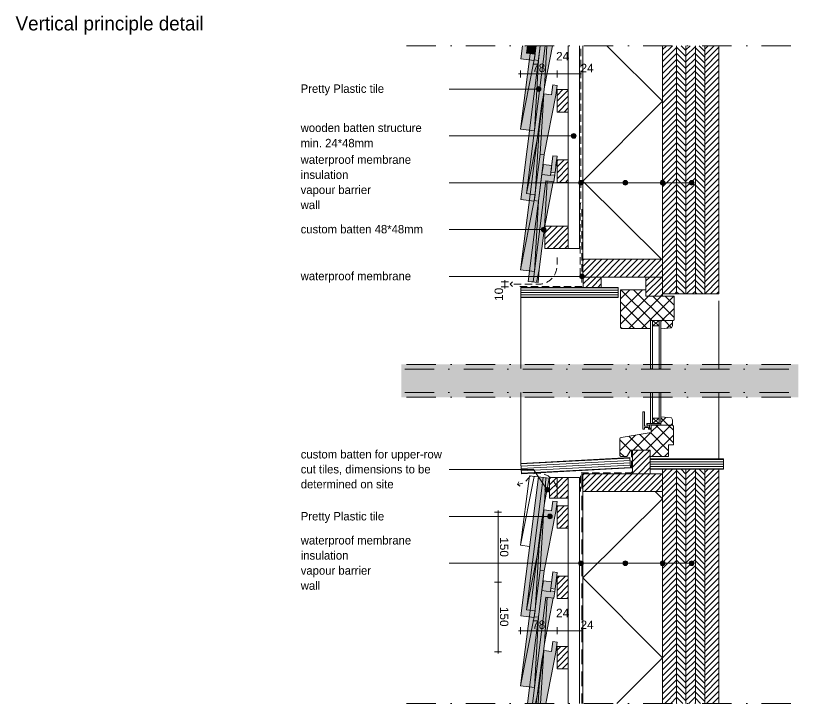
# Paper-space layout 'd-02 principle detail' of a CAD drawing. Header units: millimetres. Extents: x 14 to 195, y 11 to 272.
# Drawn here: x 18.1 to 185, y 125 to 271.8 of the extents above; entities that cross this region are included whole.
import ezdxf
from ezdxf.xclip import XClip

# ---------------------------------------------------------------- set-up
doc = ezdxf.new("R2010")
doc.units = ezdxf.units.MM
doc.header["$MEASUREMENT"] = 0
doc.header["$XCLIPFRAME"] = 0
for name, pattern in [('B0302', [12.51, 6.26, -3.125, 0, -3.125]), ('B0701', [2.3412, 1.56, -0.7812]), ('B0703', [4.687, 3.125, -1.562])]:
    doc.linetypes.add(name, pattern=pattern)
for name, color, linetype in [('#01', 7, 'Continuous'), ('00 tegels', 7, 'Continuous'), ('Dim - 1_50_100', 7, 'Continuous'), ('Info - 1_50_100', 7, 'Continuous'), ('Info - 1_5_10', 7, 'Continuous'), ('Info - Nederlands', 7, 'Continuous')]:
    doc.layers.add(name, color=color, linetype=linetype)
doc.styles.add('GENERATED_STYLE_3', font='Helvetica.ttc')
doc.styles.add('GENERATED_STYLE_4', font='')
doc.styles.get('GENERATED_STYLE_4').set_extended_font_data('Work Sans')
pattern_1 = [(45, (-574.6714, 88.7535), (-0.6363961, 0.6363961), [])]
pattern_2 = [(45, (-574.6714, 88.7535), (-1.343503, 1.343503), []), (135, (-574.6714, 88.7535), (1.343503, 1.343503), [])]
pattern_3 = [(315, (-574.6714, 88.7535), (0.6363961, 0.6363961), [])]

# ---------------------------------------------------------------- blocks, each defined once
blk = doc.blocks.new('Drawing_2_1', base_point=(-574.67, 88.75))
at = {"layer": '#01', "linetype": 'Continuous', "lineweight": 0, "true_color": 0x000000}
for points in [[(129.13, 256.13), (129.17, 255.94), (129.28, 255.78), (129.44, 255.67), (129.63, 255.63), (129.82, 255.67), (129.98, 255.78), (130.09, 255.94), (130.13, 256.13), (130.09, 256.32), (129.98, 256.48), (129.82, 256.59), (129.63, 256.63), (129.44, 256.59), (129.28, 256.48), (129.17, 256.32)], [(136.63, 246.13), (136.67, 245.94), (136.78, 245.78), (136.94, 245.67), (137.13, 245.63), (137.32, 245.67), (137.49, 245.78), (137.6, 245.94), (137.63, 246.13), (137.6, 246.32), (137.49, 246.48), (137.32, 246.59), (137.13, 246.63), (136.94, 246.59), (136.78, 246.48), (136.67, 246.32)], [(138.15, 236.13), (138.19, 235.94), (138.3, 235.78), (138.46, 235.67), (138.65, 235.63), (138.84, 235.67), (139, 235.78), (139.11, 235.94), (139.15, 236.13), (139.11, 236.32), (139, 236.48), (138.84, 236.59), (138.65, 236.63), (138.46, 236.59), (138.3, 236.48), (138.19, 236.32)], [(147.62, 236.13), (147.66, 235.94), (147.77, 235.78), (147.93, 235.67), (148.12, 235.63), (148.31, 235.67), (148.47, 235.78), (148.58, 235.94), (148.62, 236.13), (148.58, 236.32), (148.47, 236.48), (148.31, 236.59), (148.12, 236.63), (147.93, 236.59), (147.77, 236.48), (147.66, 236.32)], [(155.56, 236.13), (155.6, 235.94), (155.71, 235.78), (155.87, 235.67), (156.06, 235.63), (156.26, 235.67), (156.42, 235.78), (156.53, 235.94), (156.56, 236.13), (156.53, 236.32), (156.42, 236.48), (156.26, 236.59), (156.06, 236.63), (155.87, 236.59), (155.71, 236.48), (155.6, 236.32)], [(161.78, 236.13), (161.82, 235.94), (161.93, 235.78), (162.09, 235.67), (162.28, 235.63), (162.48, 235.67), (162.64, 235.78), (162.75, 235.94), (162.78, 236.13), (162.75, 236.32), (162.64, 236.48), (162.48, 236.59), (162.28, 236.63), (162.09, 236.59), (161.93, 236.48), (161.82, 236.32)], [(130.22, 226.13), (130.26, 225.94), (130.37, 225.78), (130.53, 225.67), (130.72, 225.63), (130.91, 225.67), (131.08, 225.78), (131.18, 225.94), (131.22, 226.13), (131.18, 226.32), (131.08, 226.48), (130.91, 226.59), (130.72, 226.63), (130.53, 226.59), (130.37, 226.48), (130.26, 226.32)], [(138.36, 216.13), (138.4, 215.94), (138.51, 215.78), (138.67, 215.67), (138.86, 215.63), (139.06, 215.67), (139.22, 215.78), (139.33, 215.94), (139.36, 216.13), (139.33, 216.32), (139.22, 216.48), (139.06, 216.59), (138.86, 216.63), (138.67, 216.59), (138.51, 216.48), (138.4, 216.32)], [(130.98, 170.65), (131.02, 170.45), (131.13, 170.29), (131.29, 170.18), (131.48, 170.15), (131.67, 170.18), (131.83, 170.29), (131.94, 170.45), (131.98, 170.65), (131.94, 170.84), (131.83, 171), (131.67, 171.11), (131.48, 171.15), (131.29, 171.11), (131.13, 171), (131.02, 170.84)], [(131.52, 164.94), (131.56, 164.74), (131.67, 164.58), (131.83, 164.47), (132.02, 164.44), (132.22, 164.47), (132.38, 164.58), (132.49, 164.74), (132.52, 164.94), (132.49, 165.13), (132.38, 165.29), (132.22, 165.4), (132.02, 165.44), (131.83, 165.4), (131.67, 165.29), (131.56, 165.13)], [(138.15, 154.94), (138.19, 154.74), (138.3, 154.58), (138.46, 154.47), (138.65, 154.44), (138.84, 154.47), (139, 154.58), (139.11, 154.74), (139.15, 154.94), (139.11, 155.13), (139, 155.29), (138.84, 155.4), (138.65, 155.44), (138.46, 155.4), (138.3, 155.29), (138.19, 155.13)], [(147.62, 154.94), (147.66, 154.74), (147.77, 154.58), (147.93, 154.47), (148.12, 154.44), (148.31, 154.47), (148.47, 154.58), (148.58, 154.74), (148.62, 154.94), (148.58, 155.13), (148.47, 155.29), (148.31, 155.4), (148.12, 155.44), (147.93, 155.4), (147.77, 155.29), (147.66, 155.13)], [(155.56, 154.94), (155.6, 154.74), (155.71, 154.58), (155.87, 154.47), (156.06, 154.44), (156.26, 154.47), (156.42, 154.58), (156.53, 154.74), (156.56, 154.94), (156.53, 155.13), (156.42, 155.29), (156.26, 155.4), (156.06, 155.44), (155.87, 155.4), (155.71, 155.29), (155.6, 155.13)], [(161.78, 154.94), (161.82, 154.74), (161.93, 154.58), (162.09, 154.47), (162.28, 154.44), (162.48, 154.47), (162.64, 154.58), (162.75, 154.74), (162.78, 154.94), (162.75, 155.13), (162.64, 155.29), (162.48, 155.4), (162.28, 155.44), (162.09, 155.4), (161.93, 155.29), (161.82, 155.13)]]:
    blk.add_hatch(color=18, dxfattribs=at).paths.add_polyline_path(points)
at = {"layer": '00 tegels', "linetype": 'Continuous', "lineweight": 0, "true_color": 0xffffff}
for points in [[(128.03, 265.37), (125.75, 247.57), (128.72, 247.2), (129.59, 262.21), (129.99, 265.37)], [(127.04, 263.81), (128.89, 263.58), (129, 265.37), (127.24, 265.37)], [(127.04, 233.81), (128.89, 233.58), (129.72, 247.59), (130.91, 256.88), (132.56, 265.37), (131.02, 265.37)], [(128.72, 217.2), (129.59, 232.21), (130.84, 242.13), (133.3, 254.78), (133.57, 256.9), (132.67, 257.02), (132.4, 254.91), (130.71, 255.12), (130.29, 253.01), (125.75, 217.57)], [(130.7, 240), (130.3, 237.92), (132.14, 237.68), (132.41, 239.79)], [(129.55, 214.82), (129.72, 217.59), (130.91, 226.88), (132.74, 236.33), (131.16, 236.53), (128.45, 214.96)], [(128.89, 144.78), (129.72, 158.78), (130.91, 168.08), (131.88, 173.07), (130.6, 173.23), (127.04, 145.01)], [(128.72, 128.39), (129.59, 143.4), (130.84, 153.32), (133.3, 165.98), (133.57, 168.1), (132.67, 168.21), (132.4, 166.11), (130.71, 166.32), (130.29, 164.21), (125.75, 128.77)], [(129.12, 125.04), (131.17, 125.04), (133.3, 135.98), (133.57, 138.1), (132.67, 138.21), (132.4, 136.11), (130.71, 136.32), (130.29, 134.21)]]:
    blk.add_hatch(color=7, dxfattribs=at).paths.add_polyline_path(points)
at = {"layer": '00 tegels', "linetype": 'Continuous', "lineweight": 0, "true_color": 0xe4e7e8}
for points in [[(125.84, 232.54), (128.71, 232.18), (128.89, 233.58), (127.04, 233.81), (131.02, 265.37), (129.98, 265.37)], [(125.84, 262.54), (128.71, 262.18), (128.89, 263.58), (127.04, 263.81), (127.24, 265.37), (126.19, 265.37)], [(133.57, 241.78), (132.67, 241.89), (132.22, 238.33), (133.12, 238.22)], [(130.3, 237.92), (127.42, 215.09), (128.45, 214.96), (131.16, 236.53), (132.88, 236.31), (133.06, 237.72), (132.16, 237.83), (132.14, 237.68)], [(129.57, 173.36), (125.84, 143.74), (128.71, 143.37), (128.89, 144.78), (127.04, 145.01), (130.6, 173.23)], [(133.56, 152.97), (132.67, 153.08), (132.22, 149.52), (133.12, 149.41)], [(130.3, 149.11), (127.26, 125.04), (128.3, 125.04), (131.16, 147.71), (132.88, 147.5), (133.06, 148.91), (132.16, 149.02), (132.14, 148.87)]]:
    blk.add_hatch(color=254, dxfattribs=at).paths.add_polyline_path(points)
at = {"layer": 'Info - 1_50_100', "linetype": 'Continuous', "lineweight": 0, "true_color": 0x000000}
h = blk.add_hatch(dxfattribs=at)
h.set_pattern_fill('415_Isolatie_ruit_0001', color=18, style=0, pattern_type=2)
h.set_pattern_definition([(45.15, (139.065, 270.388), (-16.97, 16.881), []), (135.15, (139.065, 270.388), (16.97, 17.06), [])])
h.paths.add_polyline_path([(156.06, 265.37), (139.06, 265.37), (139.06, 219.81), (156.06, 219.81)])
h = blk.add_hatch(dxfattribs=at)
h.set_pattern_fill('310_Naaldhout__01__0001', color=18, style=0, pattern_type=2)
h.set_pattern_definition(pattern_1)
h.paths.add_polyline_path([(159.06, 265.37), (156.06, 265.37), (156.06, 212.41), (159.06, 212.41)])
h = blk.add_hatch(dxfattribs=at)
h.set_pattern_fill('310_Naaldhout__02__0001', color=18, style=0, pattern_type=2)
h.set_pattern_definition(pattern_3)
h.paths.add_polyline_path([(161.06, 265.37), (159.06, 265.37), (159.06, 212.41), (161.06, 212.41)])
h = blk.add_hatch(dxfattribs=at)
h.set_pattern_fill('310_Naaldhout__01__0001', color=18, style=0, pattern_type=2)
h.set_pattern_definition(pattern_1)
h.paths.add_polyline_path([(163.06, 265.37), (161.06, 265.37), (161.06, 212.41), (163.06, 212.41)])
h = blk.add_hatch(dxfattribs=at)
h.set_pattern_fill('310_Naaldhout__02__0001', color=18, style=0, pattern_type=2)
h.set_pattern_definition(pattern_3)
h.paths.add_polyline_path([(165.06, 265.37), (163.06, 265.37), (163.06, 212.41), (165.06, 212.41)])
h = blk.add_hatch(dxfattribs=at)
h.set_pattern_fill('310_Naaldhout__01__0001', color=18, style=0, pattern_type=2)
h.set_pattern_definition(pattern_1)
h.paths.add_polyline_path([(168.06, 265.37), (165.06, 265.37), (165.06, 212.41), (168.06, 212.41)])
h = blk.add_hatch(dxfattribs=at)
h.set_pattern_fill('310_Naaldhout__01__0001', color=18, style=0, pattern_type=2)
h.set_pattern_definition(pattern_1)
h.paths.add_polyline_path([(139.06, 216.01), (156.06, 216.01), (156.06, 219.81), (139.06, 219.81)])
h = blk.add_hatch(dxfattribs=at)
h.set_pattern_fill('310_Naaldhout__01__0001', color=18, style=0, pattern_type=2)
h.set_pattern_definition(pattern_1)
h.paths.add_polyline_path([(139.13, 213.81), (142.97, 213.81), (142.97, 216.01), (139.13, 216.01)])
h = blk.add_hatch(dxfattribs=at)
h.set_pattern_fill('310_Naaldhout__01__0001', color=18, style=0, pattern_type=2)
h.set_pattern_definition(pattern_1)
h.paths.add_polyline_path([(152.52, 211.91), (156.06, 211.91), (156.06, 216.01), (152.52, 216.01)])
h = blk.add_hatch(dxfattribs=at)
h.set_pattern_fill('325_Houtachtig_plaatmate_E0', color=18, style=0, pattern_type=2)
h.set_pattern_definition([(0, (181.49864, 212.70535), (0, 0.5), [])])
h.paths.add_polyline_path([(146.62, 211.61), (146.62, 213.81), (125.84, 213.81), (125.84, 211.61)])
h = blk.add_hatch(dxfattribs=at)
h.set_pattern_fill('310_Naaldhout__01__0001', color=18, style=0, pattern_type=2)
h.set_pattern_definition(pattern_1)
h.paths.add_polyline_path([(153.45, 179.1), (149.65, 179.1), (149.65, 174.04), (153.45, 174.04), (153.45, 177.7)])
h = blk.add_hatch(dxfattribs=at)
h.set_pattern_fill('325_Houtachtig_plaatmate_E0', color=18, style=0, pattern_type=2)
h.set_pattern_definition([(3.058, (184.21457, 178.25215), (-0.0266737, 0.499288), [])])
h.paths.add_polyline_path([(149.21, 175.28), (149.09, 177.48), (125.84, 176.24), (125.95, 174.04)])
h = blk.add_hatch(dxfattribs=at)
h.set_pattern_fill('325_Houtachtig_plaatmate_E0', color=18, style=0, pattern_type=2)
h.set_pattern_definition([(0, (222.22263, 176.1038), (0, 0.5), [])])
h.paths.add_polyline_path([(169.06, 175), (169.06, 177.2), (153.45, 177.2), (153.45, 175)])
h = blk.add_hatch(dxfattribs=at)
h.set_pattern_fill('310_Naaldhout__01__0001', color=18, style=0, pattern_type=2)
h.set_pattern_definition(pattern_1)
h.paths.add_polyline_path([(139.06, 174.04), (139.06, 170.24), (156.06, 170.24), (156.06, 174.04)])
h = blk.add_hatch(dxfattribs=at)
h.set_pattern_fill('310_Naaldhout__01__0001', color=18, style=0, pattern_type=2)
h.set_pattern_definition(pattern_1)
h.paths.add_polyline_path([(159.06, 175), (156.06, 175), (156.06, 125.04), (159.06, 125.04)])
h = blk.add_hatch(dxfattribs=at)
h.set_pattern_fill('310_Naaldhout__02__0001', color=18, style=0, pattern_type=2)
h.set_pattern_definition(pattern_3)
h.paths.add_polyline_path([(161.06, 175), (159.06, 175), (159.06, 125.04), (161.06, 125.04)])
h = blk.add_hatch(dxfattribs=at)
h.set_pattern_fill('310_Naaldhout__01__0001', color=18, style=0, pattern_type=2)
h.set_pattern_definition(pattern_1)
h.paths.add_polyline_path([(163.06, 175), (161.06, 175), (161.06, 125.04), (163.06, 125.04)])
h = blk.add_hatch(dxfattribs=at)
h.set_pattern_fill('310_Naaldhout__02__0001', color=18, style=0, pattern_type=2)
h.set_pattern_definition(pattern_3)
h.paths.add_polyline_path([(165.06, 175), (163.06, 175), (163.06, 125.04), (165.06, 125.04)])
h = blk.add_hatch(dxfattribs=at)
h.set_pattern_fill('310_Naaldhout__01__0001', color=18, style=0, pattern_type=2)
h.set_pattern_definition(pattern_1)
h.paths.add_polyline_path([(168.06, 175), (165.06, 175), (165.06, 125.04), (168.06, 125.04)])
h = blk.add_hatch(dxfattribs=at)
h.set_pattern_fill('415_Isolatie_ruit_0001', color=18, style=0, pattern_type=2)
h.set_pattern_definition([(314.85, (139.065, 117.855), (16.97, 16.881), []), (224.85, (139.065, 117.855), (-16.97, 17.06), [])])
h.paths.add_polyline_path([(156.06, 170.24), (139.06, 170.24), (139.06, 125.04), (156.06, 125.04)])
at = {"layer": 'Info - 1_5_10', "linetype": 'Continuous', "lineweight": 0, "true_color": 0x99a3a6}
h = blk.add_hatch(dxfattribs=at)
h.set_pattern_fill('310_Naaldhout__01__0001', color=253, style=0, pattern_type=2)
h.set_pattern_definition(pattern_1)
h.paths.add_polyline_path([(133.56, 255.99), (133.56, 251.19), (135.96, 251.19), (135.96, 255.99)])
h = blk.add_hatch(dxfattribs=at)
h.set_pattern_fill('310_Naaldhout__01__0001', color=253, style=0, pattern_type=2)
h.set_pattern_definition(pattern_1)
h.paths.add_polyline_path([(133.56, 240.99), (133.56, 236.19), (135.96, 236.19), (135.96, 240.99)])
h = blk.add_hatch(dxfattribs=at)
h.set_pattern_fill('310_Naaldhout__01__0001', color=253, style=0, pattern_type=2)
h.set_pattern_definition(pattern_1)
h.paths.add_polyline_path([(130.95, 226.89), (130.95, 222.09), (135.96, 222.09), (135.96, 226.89)])
h = blk.add_hatch(dxfattribs=at)
h.set_pattern_fill('305_Loofhout__02__0001', color=253, style=0, pattern_type=2)
h.set_pattern_definition(pattern_2)
h.paths.add_polyline_path([(152.52, 213.31), (147.12, 213.31), (147.12, 205.21), (147.32, 205.01), (153.32, 205.01), (153.51, 205.11), (153.51, 206.71), (156.62, 206.71), (158.32, 206.71), (158.52, 206.91), (158.52, 211.91), (152.52, 211.91)])
h = blk.add_hatch(dxfattribs=at)
h.set_pattern_fill('305_Loofhout__02__0001', color=253, style=0, pattern_type=2)
h.set_pattern_definition(pattern_2)
h.paths.add_polyline_path([(155.71, 206.71), (155.71, 204.94), (157.95, 205.17, 0.246914), (158.16, 205.72), (158.16, 206.71)])
h = blk.add_hatch(dxfattribs=at)
h.set_pattern_fill('305_Loofhout__02__0001', color=253, style=0, pattern_type=2)
h.set_pattern_definition(pattern_2)
h.paths.add_polyline_path([(155.71, 184.4), (158.16, 184.4), (158.16, 185.39, 0.246914), (157.95, 185.94), (155.71, 186.17)])
h = blk.add_hatch(dxfattribs=at)
h.set_pattern_fill('305_Loofhout__02__0001', color=253, style=0, pattern_type=2)
h.set_pattern_definition(pattern_2)
h.paths.add_polyline_path([(146.96, 181.48), (146.96, 177.9), (147.16, 177.7), (148.46, 177.7), (149.26, 179.1), (153.45, 179.1), (153.45, 177.7), (157.36, 177.7), (157.36, 180.2), (158.36, 180.2), (158.36, 184.2), (158.16, 184.4), (153.66, 184.4), (153.66, 182.8), (147.21, 181.77, 0.340988)])
h = blk.add_hatch(dxfattribs=at)
h.set_pattern_fill('310_Naaldhout__01__0001', color=253, style=0, pattern_type=2)
h.set_pattern_definition(pattern_1)
h.paths.add_polyline_path([(131.94, 173.25), (131.94, 168.84), (133.56, 168.84), (133.56, 173.25)])
h = blk.add_hatch(dxfattribs=at)
h.set_pattern_fill('310_Naaldhout__01__0001', color=253, style=0, pattern_type=2)
h.set_pattern_definition(pattern_1)
h.paths.add_polyline_path([(133.56, 173.25), (133.56, 168.84), (135.96, 168.84), (135.96, 173.25)])
h = blk.add_hatch(dxfattribs=at)
h.set_pattern_fill('310_Naaldhout__01__0001', color=253, style=0, pattern_type=2)
h.set_pattern_definition(pattern_1)
h.paths.add_polyline_path([(133.56, 167.19), (133.56, 162.39), (135.96, 162.39), (135.96, 167.19)])
h = blk.add_hatch(dxfattribs=at)
h.set_pattern_fill('310_Naaldhout__01__0001', color=253, style=0, pattern_type=2)
h.set_pattern_definition(pattern_1)
h.paths.add_polyline_path([(133.56, 152.19), (133.56, 147.39), (135.96, 147.39), (135.96, 152.19)])
at = {"layer": 'Info - 1_5_10', "linetype": 'Continuous', "lineweight": 0, "true_color": 0xe9ebeb}
for points in [[(130.7, 151.19), (130.3, 149.11), (132.14, 148.87), (132.41, 150.98)], [(131.04, 147.73), (128.27, 125.04), (129.5, 125.04), (129.72, 128.78), (130.85, 137.78), (132.74, 147.52)]]:
    blk.add_hatch(color=254, dxfattribs=at).paths.add_polyline_path(points)
at = {"layer": 'Info - 1_5_10', "linetype": 'Continuous', "lineweight": 0, "true_color": 0x99a3a6}
h = blk.add_hatch(dxfattribs=at)
h.set_pattern_fill('310_Naaldhout__01__0001', color=253, style=0, pattern_type=2)
h.set_pattern_definition(pattern_1)
h.paths.add_polyline_path([(133.56, 137.19), (133.56, 132.39), (135.96, 132.39), (135.96, 137.19)])
at = {"layer": '#01', "color": 9, "linetype": 'Continuous', "lineweight": 0}
for p, q in [((129.13, 256.13), (110.55, 256.13)), ((136.63, 246.13), (110.55, 246.13)), ((155.56, 236.13), (110.55, 236.13)), ((138.15, 236.13), (110.55, 236.13)), ((161.78, 236.13), (116.77, 236.13)), ((147.62, 236.13), (118.95, 236.13)), ((130.22, 226.13), (110.55, 226.13)), ((138.36, 216.13), (110.55, 216.13)), ((127.42, 215.09), (129.55, 214.82)), ((125.84, 212.01), (125.84, 196.47)), ((168.06, 210.91), (168.06, 196.47)), ((153.91, 205.57), (155.31, 206.71)), ((155.31, 205.57), (153.91, 206.71)), ((125.84, 191.37), (125.84, 176.24)), ((168.06, 191.37), (168.06, 177.2)), ((153.91, 185.86), (155.31, 184.73)), ((155.31, 185.86), (153.91, 184.73)), ((131.52, 164.94), (110.55, 164.94)), ((155.56, 154.94), (110.55, 154.94)), ((138.15, 154.94), (110.55, 154.94)), ((161.78, 154.94), (116.77, 154.94)), ((147.62, 154.94), (118.95, 154.94)), ((132.22, 149.52), (132.16, 149.02)), ((133.12, 149.41), (133.06, 148.91))]:
    blk.add_line(p, q, dxfattribs=at)
at = {"layer": '#01', "color": 4, "linetype": 'Continuous', "lineweight": 0, "flags": 128}
for points in [[(156.06, 265.37), (156.06, 212.41), (168.06, 212.41), (168.06, 265.37)], [(168.06, 125.04), (168.06, 175), (156.06, 175), (156.06, 125.04)]]:
    blk.add_lwpolyline(points, dxfattribs=at)
at = {"layer": '#01', "color": 2, "linetype": 'B0701', "lineweight": 0, "flags": 128}
blk.add_lwpolyline([(125.64, 214.02), (138.86, 214.02), (138.86, 231.08)], dxfattribs=at)
at = {"layer": '#01', "color": 9, "linetype": 'B0302', "lineweight": 0, "flags": 128}
for points in [[(101.06, 196.37), (183.39, 196.37)], [(101.06, 191.37), (183.39, 191.37)]]:
    blk.add_lwpolyline(points, dxfattribs=at)
at = {"layer": '#01', "color": 9, "linetype": 'Continuous', "lineweight": 0, "flags": 128}
blk.add_lwpolyline([(131.19, 171.06), (128.52, 174.94), (110.55, 174.94)], dxfattribs=at)
at = {"layer": '#01', "color": 9, "linetype": 'Continuous', "lineweight": 0, "true_color": 0xbbc1c4, "flags": 128}
for points in [[(127.69, 158.52), (125.75, 158.77), (127.65, 173.6)], [(125.75, 158.77), (128.68, 173.47), (129.57, 173.36), (129.59, 173.35)], [(131.88, 173.07), (127.65, 173.6)]]:
    blk.add_lwpolyline(points, dxfattribs=at)
at = {"layer": '#01', "color": 1, "linetype": 'Continuous', "lineweight": 0}
for centre in [(129.63, 256.13), (137.13, 246.13), (138.65, 236.13), (148.12, 236.13), (156.06, 236.13), (162.28, 236.13), (130.72, 226.13), (138.86, 216.13), (131.48, 170.65), (132.02, 164.94), (138.65, 154.94), (148.12, 154.94), (156.06, 154.94), (162.28, 154.94)]:
    blk.add_circle(centre, 0.5, dxfattribs=at)
at = {"layer": '00 tegels', "color": 253, "linetype": 'Continuous', "lineweight": 0, "true_color": 0x99a3a6}
for p, q in [((125.75, 247.57), (128.03, 265.37)), ((128.69, 262.32), (129.07, 265.37)), ((129.07, 265.37), (128.69, 262.32)), ((129.99, 265.37), (129.59, 262.21)), ((125.75, 247.57), (128.69, 262.32)), ((128.69, 262.32), (125.75, 247.57)), ((129.59, 262.21), (128.69, 262.32)), ((128.69, 262.32), (129.59, 262.21)), ((129.59, 262.21), (128.72, 247.2)), ((132.4, 254.91), (132.67, 257.02)), ((132.67, 257.02), (133.57, 256.9)), ((133.57, 256.9), (133.3, 254.78)), ((129.94, 242.24), (130.71, 255.12)), ((130.71, 255.12), (129.94, 242.24)), ((130.29, 253.01), (130.71, 255.12)), ((130.71, 255.12), (132.4, 254.91)), ((133.3, 254.78), (130.84, 242.13)), ((125.75, 217.57), (130.29, 253.01)), ((128.72, 247.2), (125.75, 247.57)), ((128.69, 232.32), (129.94, 242.24)), ((129.94, 242.24), (128.69, 232.32)), ((130.84, 242.13), (129.59, 232.21)), ((130.84, 242.13), (129.94, 242.24)), ((129.94, 242.24), (130.84, 242.13)), ((125.75, 217.57), (128.69, 232.32)), ((128.69, 232.32), (125.75, 217.57)), ((129.59, 232.21), (128.69, 232.32)), ((128.69, 232.32), (129.59, 232.21)), ((129.59, 232.21), (128.72, 217.2)), ((128.72, 217.2), (125.75, 217.57)), ((132.4, 166.11), (132.67, 168.21)), ((132.67, 168.21), (133.57, 168.1)), ((133.57, 168.1), (133.3, 165.98)), ((129.94, 153.44), (130.71, 166.32)), ((130.71, 166.32), (129.94, 153.44)), ((130.29, 164.21), (130.71, 166.32)), ((130.71, 166.32), (132.4, 166.11)), ((133.3, 165.98), (130.84, 153.32)), ((125.75, 128.77), (130.29, 164.21)), ((128.69, 143.52), (129.94, 153.44)), ((129.94, 153.44), (128.69, 143.52)), ((130.84, 153.32), (129.59, 143.4)), ((130.84, 153.32), (129.94, 153.44)), ((129.94, 153.44), (130.84, 153.32)), ((125.75, 128.77), (128.69, 143.52)), ((128.69, 143.52), (125.75, 128.77)), ((129.59, 143.4), (128.69, 143.52)), ((128.69, 143.52), (129.59, 143.4)), ((129.59, 143.4), (128.72, 128.39)), ((132.4, 136.11), (132.67, 138.21)), ((132.67, 138.21), (133.57, 138.1)), ((133.57, 138.1), (133.3, 135.98)), ((130.04, 125.04), (130.71, 136.32)), ((130.71, 136.32), (130.04, 125.04)), ((130.29, 134.21), (130.71, 136.32)), ((130.71, 136.32), (132.4, 136.11)), ((133.3, 135.98), (131.17, 125.04)), ((129.12, 125.04), (130.29, 134.21)), ((128.72, 128.39), (125.75, 128.77))]:
    blk.add_line(p, q, dxfattribs=at)
at = {"layer": '00 tegels', "color": 2, "linetype": 'Continuous', "lineweight": 0}
for p, q in [((125.84, 232.54), (129.98, 265.37)), ((125.84, 262.54), (126.19, 265.37)), ((127.24, 265.37), (127.04, 263.81)), ((131.02, 265.37), (127.04, 233.81)), ((127.04, 263.81), (128.89, 263.58)), ((128.71, 262.18), (125.84, 262.54)), ((128.89, 263.58), (128.71, 262.18)), ((132.43, 239.99), (132.67, 241.89)), ((132.67, 241.89), (133.57, 241.78)), ((133.57, 241.78), (133.32, 239.88)), ((132.14, 237.68), (132.38, 239.59)), ((133.27, 239.48), (132.88, 236.31)), ((127.42, 215.09), (130.3, 237.92)), ((130.3, 237.92), (132.14, 237.68)), ((131.16, 236.53), (128.45, 214.96)), ((132.88, 236.31), (131.16, 236.53)), ((127.04, 233.81), (128.89, 233.58)), ((128.71, 232.18), (125.84, 232.54)), ((128.89, 233.58), (128.71, 232.18)), ((125.84, 143.74), (129.57, 173.36)), ((130.6, 173.23), (127.04, 145.01)), ((130.6, 173.23), (129.57, 173.36)), ((128.71, 143.37), (125.84, 143.74)), ((127.04, 145.01), (128.89, 144.78)), ((128.89, 144.78), (128.71, 143.37))]:
    blk.add_line(p, q, dxfattribs=at)
at = {"layer": '00 tegels', "color": 9, "linetype": 'Continuous', "lineweight": 0}
for p, q in [((127.04, 263.81), (127.34, 265.37)), ((128.89, 263.58), (127.04, 263.81)), ((129, 265.37), (128.89, 263.58)), ((132.56, 265.37), (130.85, 256.59)), ((130.85, 256.59), (131.37, 265.37)), ((129.72, 247.59), (130.85, 256.59)), ((127.04, 233.81), (129.72, 247.59)), ((129.72, 247.59), (128.89, 233.58)), ((130.7, 240), (130.3, 237.92)), ((132.41, 239.79), (130.7, 240)), ((132.43, 239.99), (132.38, 239.59)), ((133.32, 239.88), (133.27, 239.48)), ((132.74, 236.33), (130.85, 226.59)), ((130.86, 226.59), (131.45, 236.49)), ((128.89, 233.58), (127.04, 233.81)), ((129.72, 217.59), (130.85, 226.59)), ((129.19, 214.87), (129.72, 217.59)), ((129.72, 217.59), (129.55, 214.82)), ((130.65, 173.22), (131.88, 173.07)), ((130.85, 167.79), (131.17, 173.15)), ((131.88, 173.07), (130.85, 167.79)), ((129.72, 158.78), (130.85, 167.79)), ((127.04, 145.01), (129.72, 158.78)), ((129.72, 158.78), (128.89, 144.78)), ((128.89, 144.78), (127.04, 145.01))]:
    blk.add_line(p, q, dxfattribs=at)
at = {"layer": '00 tegels', "color": 2, "linetype": 'Continuous', "lineweight": 0, "flags": 128}
for points in [[(133.57, 241.78), (132.67, 241.89), (132.22, 238.33), (133.12, 238.22)], [(130.3, 237.92), (127.42, 215.09), (128.45, 214.96), (131.16, 236.53), (132.88, 236.31), (133.06, 237.72), (132.16, 237.83), (132.14, 237.68)], [(133.56, 152.97), (132.67, 153.08), (132.22, 149.52), (133.12, 149.41)]]:
    blk.add_lwpolyline(points, close=True, dxfattribs=at)
at = {"layer": '00 tegels', "color": 9, "linetype": 'Continuous', "lineweight": 0, "flags": 128}
for points in [[(132.41, 239.79), (130.7, 240), (130.3, 237.92)], [(132.34, 239.22), (132.27, 238.73)], [(132.74, 236.33), (130.85, 226.59), (131.44, 236.49)], [(129.72, 217.59), (130.85, 226.59)], [(132.41, 150.98), (130.7, 151.19), (130.3, 149.11)], [(132.33, 150.41), (132.27, 149.92)], [(132.74, 147.52), (130.85, 137.78), (131.43, 147.68)], [(129.72, 128.78), (130.85, 137.78)], [(129.5, 125.04), (129.72, 128.78), (128.99, 125.04)]]:
    blk.add_lwpolyline(points, dxfattribs=at)
at = {"layer": '00 tegels', "color": 2, "linetype": 'Continuous', "lineweight": 0, "flags": 128}
blk.add_lwpolyline([(127.26, 125.04), (130.3, 149.11), (132.14, 148.87), (132.16, 149.02), (133.06, 148.91), (132.88, 147.5), (131.16, 147.71), (128.3, 125.04)], dxfattribs=at)
at = {"layer": 'Dim - 1_50_100', "color": 1, "linetype": 'Continuous', "lineweight": 0}
for p, q in [((125.35, 259.35), (125.75, 259.35)), ((125.75, 258.6), (125.75, 260.1)), ((125.75, 259.35), (133.56, 259.35)), ((133.56, 258.6), (133.56, 260.1)), ((133.56, 259.35), (135.96, 259.35)), ((135.96, 258.6), (135.96, 260.1)), ((135.96, 259.35), (138.36, 259.35)), ((138.36, 258.6), (138.36, 260.1)), ((138.36, 259.35), (138.76, 259.35)), ((122.42, 214.97), (122.42, 215.37)), ((123.17, 214.97), (121.67, 214.97)), ((123.17, 213.95), (121.67, 213.95)), ((122.42, 213.95), (122.42, 214.97)), ((122.42, 213.55), (122.42, 213.95)), ((120.23, 165.8), (121.73, 165.8)), ((120.98, 166.2), (120.98, 165.8)), ((120.98, 165.8), (120.99, 150.93)), ((120.23, 150.93), (121.73, 150.93)), ((120.24, 150.93), (121.74, 150.93)), ((120.98, 151.33), (120.98, 150.93)), ((120.98, 150.93), (120.99, 136.06)), ((120.99, 150.93), (121, 150.53)), ((125.35, 140.54), (125.75, 140.54)), ((125.75, 139.79), (125.75, 141.29)), ((125.75, 140.54), (133.56, 140.54)), ((133.56, 139.79), (133.56, 141.29)), ((133.56, 140.54), (135.96, 140.54)), ((135.96, 139.79), (135.96, 141.29)), ((135.96, 140.54), (138.36, 140.54)), ((138.36, 139.79), (138.36, 141.29)), ((138.36, 140.54), (138.76, 140.54)), ((120.24, 136.06), (121.74, 136.06)), ((120.99, 136.06), (121, 135.66))]:
    blk.add_line(p, q, dxfattribs=at)
at = {"layer": 'Info - 1_50_100', "color": 3, "linetype": 'Continuous', "lineweight": 0}
blk.add_line((156.06, 214.71), (156.06, 265.37), dxfattribs=at)
at = {"layer": 'Info - 1_50_100', "color": 9, "linetype": 'Continuous', "lineweight": 0}
for p, q in [((123.56, 214.46), (124.06, 214.96)), ((123.56, 214.46), (124.06, 213.96)), ((125.1, 171.72), (125.44, 172.34)), ((125.1, 171.72), (125.72, 171.38))]:
    blk.add_line(p, q, dxfattribs=at)
at = {"layer": 'Info - 1_50_100', "color": 3, "linetype": 'B0703', "lineweight": 0}
blk.add_line((138.81, 174.04), (138.81, 125.04), dxfattribs=at)
at = {"layer": 'Info - 1_50_100', "color": 9, "linetype": 'Continuous', "lineweight": 0, "flags": 128}
for points in [[(138.36, 265.37), (138.36, 222.09), (135.96, 222.09), (135.96, 265.37)], [(159.06, 265.37), (159.06, 212.41), (156.06, 212.41), (156.06, 265.37)], [(161.06, 265.37), (161.06, 212.41), (159.06, 212.41), (159.06, 265.37)], [(163.06, 265.37), (163.06, 212.41), (161.06, 212.41), (161.06, 265.37)], [(165.06, 265.37), (165.06, 212.41), (163.06, 212.41), (163.06, 265.37)], [(168.06, 265.37), (168.06, 212.41), (165.06, 212.41), (165.06, 265.37)], [(159.06, 125.04), (159.06, 175), (156.06, 175), (156.06, 125.04)], [(161.06, 125.04), (161.06, 175), (159.06, 175), (159.06, 125.04)], [(163.06, 125.04), (163.06, 175), (161.06, 175), (161.06, 125.04)], [(165.06, 125.04), (165.06, 175), (163.06, 175), (163.06, 125.04)], [(168.06, 125.04), (168.06, 175), (165.06, 175), (165.06, 125.04)], [(138.36, 125.04), (138.36, 173.25), (135.96, 173.25), (135.96, 125.04)]]:
    blk.add_lwpolyline(points, dxfattribs=at)
at = {"layer": 'Info - 1_50_100', "color": 2, "linetype": 'B0701', "lineweight": 0, "flags": 128}
for points in [[(138.49, 216.34), (138.49, 231.4), (138.65, 232.16), (138.65, 265.37)], [(149.45, 179.1), (149.45, 174.24), (138.55, 174.24), (138.55, 170.24)]]:
    blk.add_lwpolyline(points, dxfattribs=at)
at = {"layer": 'Info - 1_50_100', "color": 1, "linetype": 'Continuous', "lineweight": 0, "flags": 128}
for points in [[(156.06, 265.37), (156.06, 219.81), (139.06, 219.81), (139.06, 265.37)], [(156.06, 125.04), (156.06, 170.24), (139.06, 170.24), (139.06, 125.04)]]:
    blk.add_lwpolyline(points, dxfattribs=at)
at = {"layer": 'Info - 1_50_100', "color": 9, "linetype": 'B0701', "lineweight": 0, "flags": 128}
for points in [[(133.55, 220.21), (133.55, 218.46, -0.414214), (129.55, 214.46), (123.56, 214.46)], [(133.56, 168.87), (133.56, 170.61, 0.414214), (128.96, 174.13), (128.1, 173.82), (126.65, 172.17), (125.1, 171.72)]]:
    blk.add_lwpolyline(points, format="xyb", dxfattribs=at)
at = {"layer": 'Info - 1_50_100', "color": 2, "linetype": 'Continuous', "lineweight": 0, "flags": 128}
for points in [[(139.06, 216.01), (139.06, 219.81), (156.06, 219.81), (156.06, 216.01)], [(152.52, 211.91), (156.06, 211.91), (156.06, 216.01), (152.52, 216.01)], [(139.06, 174.04), (139.06, 170.24), (156.06, 170.24), (156.06, 174.04)]]:
    blk.add_lwpolyline(points, close=True, dxfattribs=at)
at = {"layer": 'Info - 1_50_100', "color": 9, "linetype": 'Continuous', "lineweight": 0, "flags": 128}
for points in [[(139.13, 213.81), (142.97, 213.81), (142.97, 216.01), (139.13, 216.01)], [(146.62, 211.61), (146.62, 213.81), (125.84, 213.81), (125.84, 211.61)], [(153.45, 179.1), (149.65, 179.1), (149.65, 174.04), (153.45, 174.04), (153.45, 177.7)], [(149.21, 175.28), (149.09, 177.48), (125.84, 176.24), (125.95, 174.04)], [(169.06, 175), (169.06, 177.2), (153.45, 177.2), (153.45, 175)]]:
    blk.add_lwpolyline(points, close=True, dxfattribs=at)
at = {"layer": 'Info - 1_5_10', "color": 1, "linetype": 'Continuous', "lineweight": 0, "flags": 128}
for points in [[(133.56, 255.99), (135.96, 255.99), (135.96, 251.19), (133.56, 251.19)], [(133.56, 240.99), (135.96, 240.99), (135.96, 236.19), (133.56, 236.19)], [(130.95, 226.89), (135.96, 226.89), (135.96, 222.09), (130.95, 222.09)], [(153.91, 206.71), (155.31, 206.71), (155.31, 205.57), (153.91, 205.57)], [(131.94, 173.25), (133.56, 173.25), (133.56, 168.84), (131.94, 168.84)], [(133.56, 173.25), (135.96, 173.25), (135.96, 168.84), (133.56, 168.84)], [(133.56, 167.19), (135.96, 167.19), (135.96, 162.39), (133.56, 162.39)], [(133.56, 152.19), (135.96, 152.19), (135.96, 147.39), (133.56, 147.39)], [(133.56, 137.19), (135.96, 137.19), (135.96, 132.39), (133.56, 132.39)]]:
    blk.add_lwpolyline(points, close=True, dxfattribs=at)
at = {"layer": 'Info - 1_5_10', "color": 2, "linetype": 'Continuous', "lineweight": 0, "flags": 128}
for points in [[(152.52, 213.31), (152.52, 211.91), (158.52, 211.91), (158.52, 206.91), (158.32, 206.71), (156.62, 206.71), (153.51, 206.71), (153.51, 205.11), (153.32, 205.01), (147.32, 205.01), (147.12, 205.21), (147.12, 213.31)], [(153.91, 184.73), (155.31, 184.73), (155.31, 185.86), (153.91, 185.86)]]:
    blk.add_lwpolyline(points, close=True, dxfattribs=at)
at = {"layer": 'Info - 1_5_10', "color": 9, "linetype": 'Continuous', "lineweight": 0, "flags": 128}
for points in [[(153.91, 206.71), (153.51, 206.71), (153.51, 196.41), (153.91, 196.41)], [(155.71, 206.71), (155.31, 206.71), (155.31, 196.41), (155.71, 196.41)], [(153.91, 184.73), (153.51, 184.73), (153.51, 191.37), (153.91, 191.37)], [(155.71, 184.73), (155.31, 184.73), (155.31, 191.37), (155.71, 191.37)], [(153.51, 183.53), (153.51, 183.74), (153.25, 183.74), (153.25, 184.49), (155.71, 184.49), (155.71, 184.73), (152.69, 184.73), (152.69, 184.49), (152.96, 184.49), (152.96, 184.17), (152.2, 184.17), (152.2, 187.22), (151.86, 187.22), (151.86, 183.53), (152.2, 183.53), (152.2, 183.89), (153.08, 183.89), (153.08, 183.53)]]:
    blk.add_lwpolyline(points, close=True, dxfattribs=at)
at = {"layer": 'Info - 1_5_10', "color": 2, "linetype": 'Continuous', "lineweight": 0, "flags": 128}
for points in [[(155.71, 206.71), (158.16, 206.71), (158.16, 205.72, -0.246914), (157.95, 205.17), (155.71, 204.94)], [(155.71, 184.4), (158.16, 184.4), (158.16, 185.39, 0.246914), (157.95, 185.94), (155.71, 186.17)], [(146.96, 181.48, -0.340988), (147.21, 181.77), (153.66, 182.8), (153.66, 184.4), (158.16, 184.4), (158.36, 184.2), (158.36, 180.2), (157.36, 180.2), (157.36, 177.7), (153.45, 177.7), (153.45, 179.1), (149.26, 179.1), (148.46, 177.7), (147.16, 177.7), (146.96, 177.9)]]:
    blk.add_lwpolyline(points, format="xyb", close=True, dxfattribs=at)
at = {"layer": 'Dim - 1_50_100', "color": 2, "linetype": 'Continuous', "lineweight": 0, "char_height": 1.8, "width": 2.8266, "attachment_point": 7, "style": 'GENERATED_STYLE_3'}
for s, insert in [('\\A1;{\\pql;\\fHelvetica|b0|i0|c0|p0;\\W1.000000;24}', (133.35, 262.23)), ('\\A1;{\\pql;\\fHelvetica|b0|i0|c0|p0;\\W1.000000;78}', (128.24, 259.71)), ('\\A1;{\\pql;\\fHelvetica|b0|i0|c0|p0;\\W1.000000;24}', (138.56, 259.71)), ('\\A1;{\\pql;\\fHelvetica|b0|i0|c0|p0;\\W1.000000;24}', (133.35, 143.42)), ('\\A1;{\\pql;\\fHelvetica|b0|i0|c0|p0;\\W1.000000;78}', (128.24, 140.9)), ('\\A1;{\\pql;\\fHelvetica|b0|i0|c0|p0;\\W1.000000;24}', (138.56, 140.9))]:
    blk.add_mtext(s, dxfattribs=dict(at, insert=insert))
at = {"layer": 'Dim - 1_50_100', "color": 2, "linetype": 'Continuous', "lineweight": 0, "char_height": 1.8, "attachment_point": 7, "style": 'GENERATED_STYLE_3'}
for s, insert, width, rotation in [('\\A1;{\\pql;\\fHelvetica|b0|i0|c0|p0;\\W1.000000;10}', (122.06, 210.92), 2.8266, 90), ('\\A1;{\\pql;\\fHelvetica|b0|i0|c0|p0;\\W1.000000;150}', (121.35, 160.48), 4.2398, 270.0533), ('\\A1;{\\pql;\\fHelvetica|b0|i0|c0|p0;\\W1.000000;150}', (121.35, 145.62), 4.2398, 270.0533)]:
    blk.add_mtext(s, dxfattribs=dict(at, insert=insert, width=width, rotation=rotation))
at = {"layer": 'Info - Nederlands', "color": 2, "linetype": 'Continuous', "lineweight": 0, "char_height": 1.8, "attachment_point": 4, "style": 'GENERATED_STYLE_4'}
for s, insert in [('\\A1;{\\pql;\\fWork Sans|b0|i0|c0|p0;\\W1.000000;Pretty Plastic tile }', (78.87, 255.94)), ('\\A1;{\\pql;\\fWork Sans|b0|i0|c0|p0;\\W1.000000;waterproof membrane}', (78.87, 215.95)), ('\\A1;{\\pql;\\fWork Sans|b0|i0|c0|p0;\\W1.000000;Pretty Plastic tile }', (78.89, 164.7))]:
    blk.add_mtext(s, dxfattribs=dict(at, insert=insert))
at = {"layer": 'Info - Nederlands', "color": 2, "linetype": 'Continuous', "lineweight": 0, "char_height": 1.8, "width": 30.8877, "attachment_point": 4, "style": 'GENERATED_STYLE_4'}
for s, insert, line_spacing_factor in [('\\A1;{\\pql;\\fWork Sans|b0|i0|c0|p0;\\W1.000000;wooden batten structure\\P\\pql;\\fWork Sans|b0|i0|c0|p0;\\W1.000000;min. 24*48mm}', (78.87, 246.21), 1.089132), ('\\A1;{\\pql;\\fWork Sans|b0|i0|c0|p0;\\W1.000000;custom batten 48*48mm}', (78.87, 226.21), 1.144272), ('\\A1;{\\pql;\\fWork Sans|b0|i0|c0|p0;\\W1.000000;custom batten for upper-row cut tiles, dimensions to be determined on site}', (78.89, 174.99), 1.063357)]:
    blk.add_mtext(s, dxfattribs=dict(at, insert=insert, line_spacing_factor=line_spacing_factor))
at = {"layer": 'Info - Nederlands', "color": 2, "linetype": 'Continuous', "lineweight": 0, "char_height": 1.8, "attachment_point": 4, "line_spacing_factor": 1.07353, "style": 'GENERATED_STYLE_4'}
for insert in [(78.87, 236.22), (78.89, 154.99)]:
    blk.add_mtext('\\A1;{\\pql;\\fWork Sans|b0|i0|c0|p0;\\W1.000000;waterproof membrane\\P\\pql;\\fWork Sans|b0|i0|c0|p0;\\W1.000000;insulation\\P\\pql;\\fWork Sans|b0|i0|c0|p0;\\W1.000000;vapour barrier\\P\\pql;\\fWork Sans|b0|i0|c0|p0;\\W1.000000;wall}', dxfattribs=dict(at, insert=insert))

psp = doc.layouts.new('d-02 principle detail')

# ---------------------------------------------------------------- hatches: boundary and pattern name
at = {"layer": 'Info - 1_5_10', "linetype": 'Continuous', "lineweight": 0}
psp.add_hatch(color=255, dxfattribs=at).paths.add_polyline_path([(100.33, 197.37), (185.02, 197.37), (185.02, 190.37), (100.33, 190.37)])

# ---------------------------------------------------------------- linework, layer by layer
at = {"layer": '#01', "color": 2, "linetype": 'B0302', "lineweight": 0}
for p, q in [((183.39, 265.37), (101.06, 265.37)), ((183.39, 197.37), (101.06, 197.37)), ((183.39, 190.37), (101.06, 190.37)), ((183.39, 125.04), (101.06, 125.04))]:
    psp.add_line(p, q, dxfattribs=at)

# ---------------------------------------------------------------- block references
at = {"color": 4, "linetype": 'Continuous', "lineweight": 0}
ref = psp.add_blockref('Drawing_2_1', (-574.67, 88.75), dxfattribs=at)
XClip(ref).set_block_clipping_path([(72.0306221565, 125.0398743796), (216.3266186651, 265.3663026064)])

# ---------------------------------------------------------------- texts
at = {"layer": 'Info - 1_5_10', "color": 9, "linetype": 'Continuous', "lineweight": 0, "insert": (18.06, 267.72), "char_height": 3, "attachment_point": 7, "style": 'GENERATED_STYLE_4'}
psp.add_mtext('\\A1;{\\pql;\\fWork Sans|b0|i0|c0|p0;\\W1.000000;Vertical principle detail}', dxfattribs=at)

doc.saveas('drawing.dxf')
